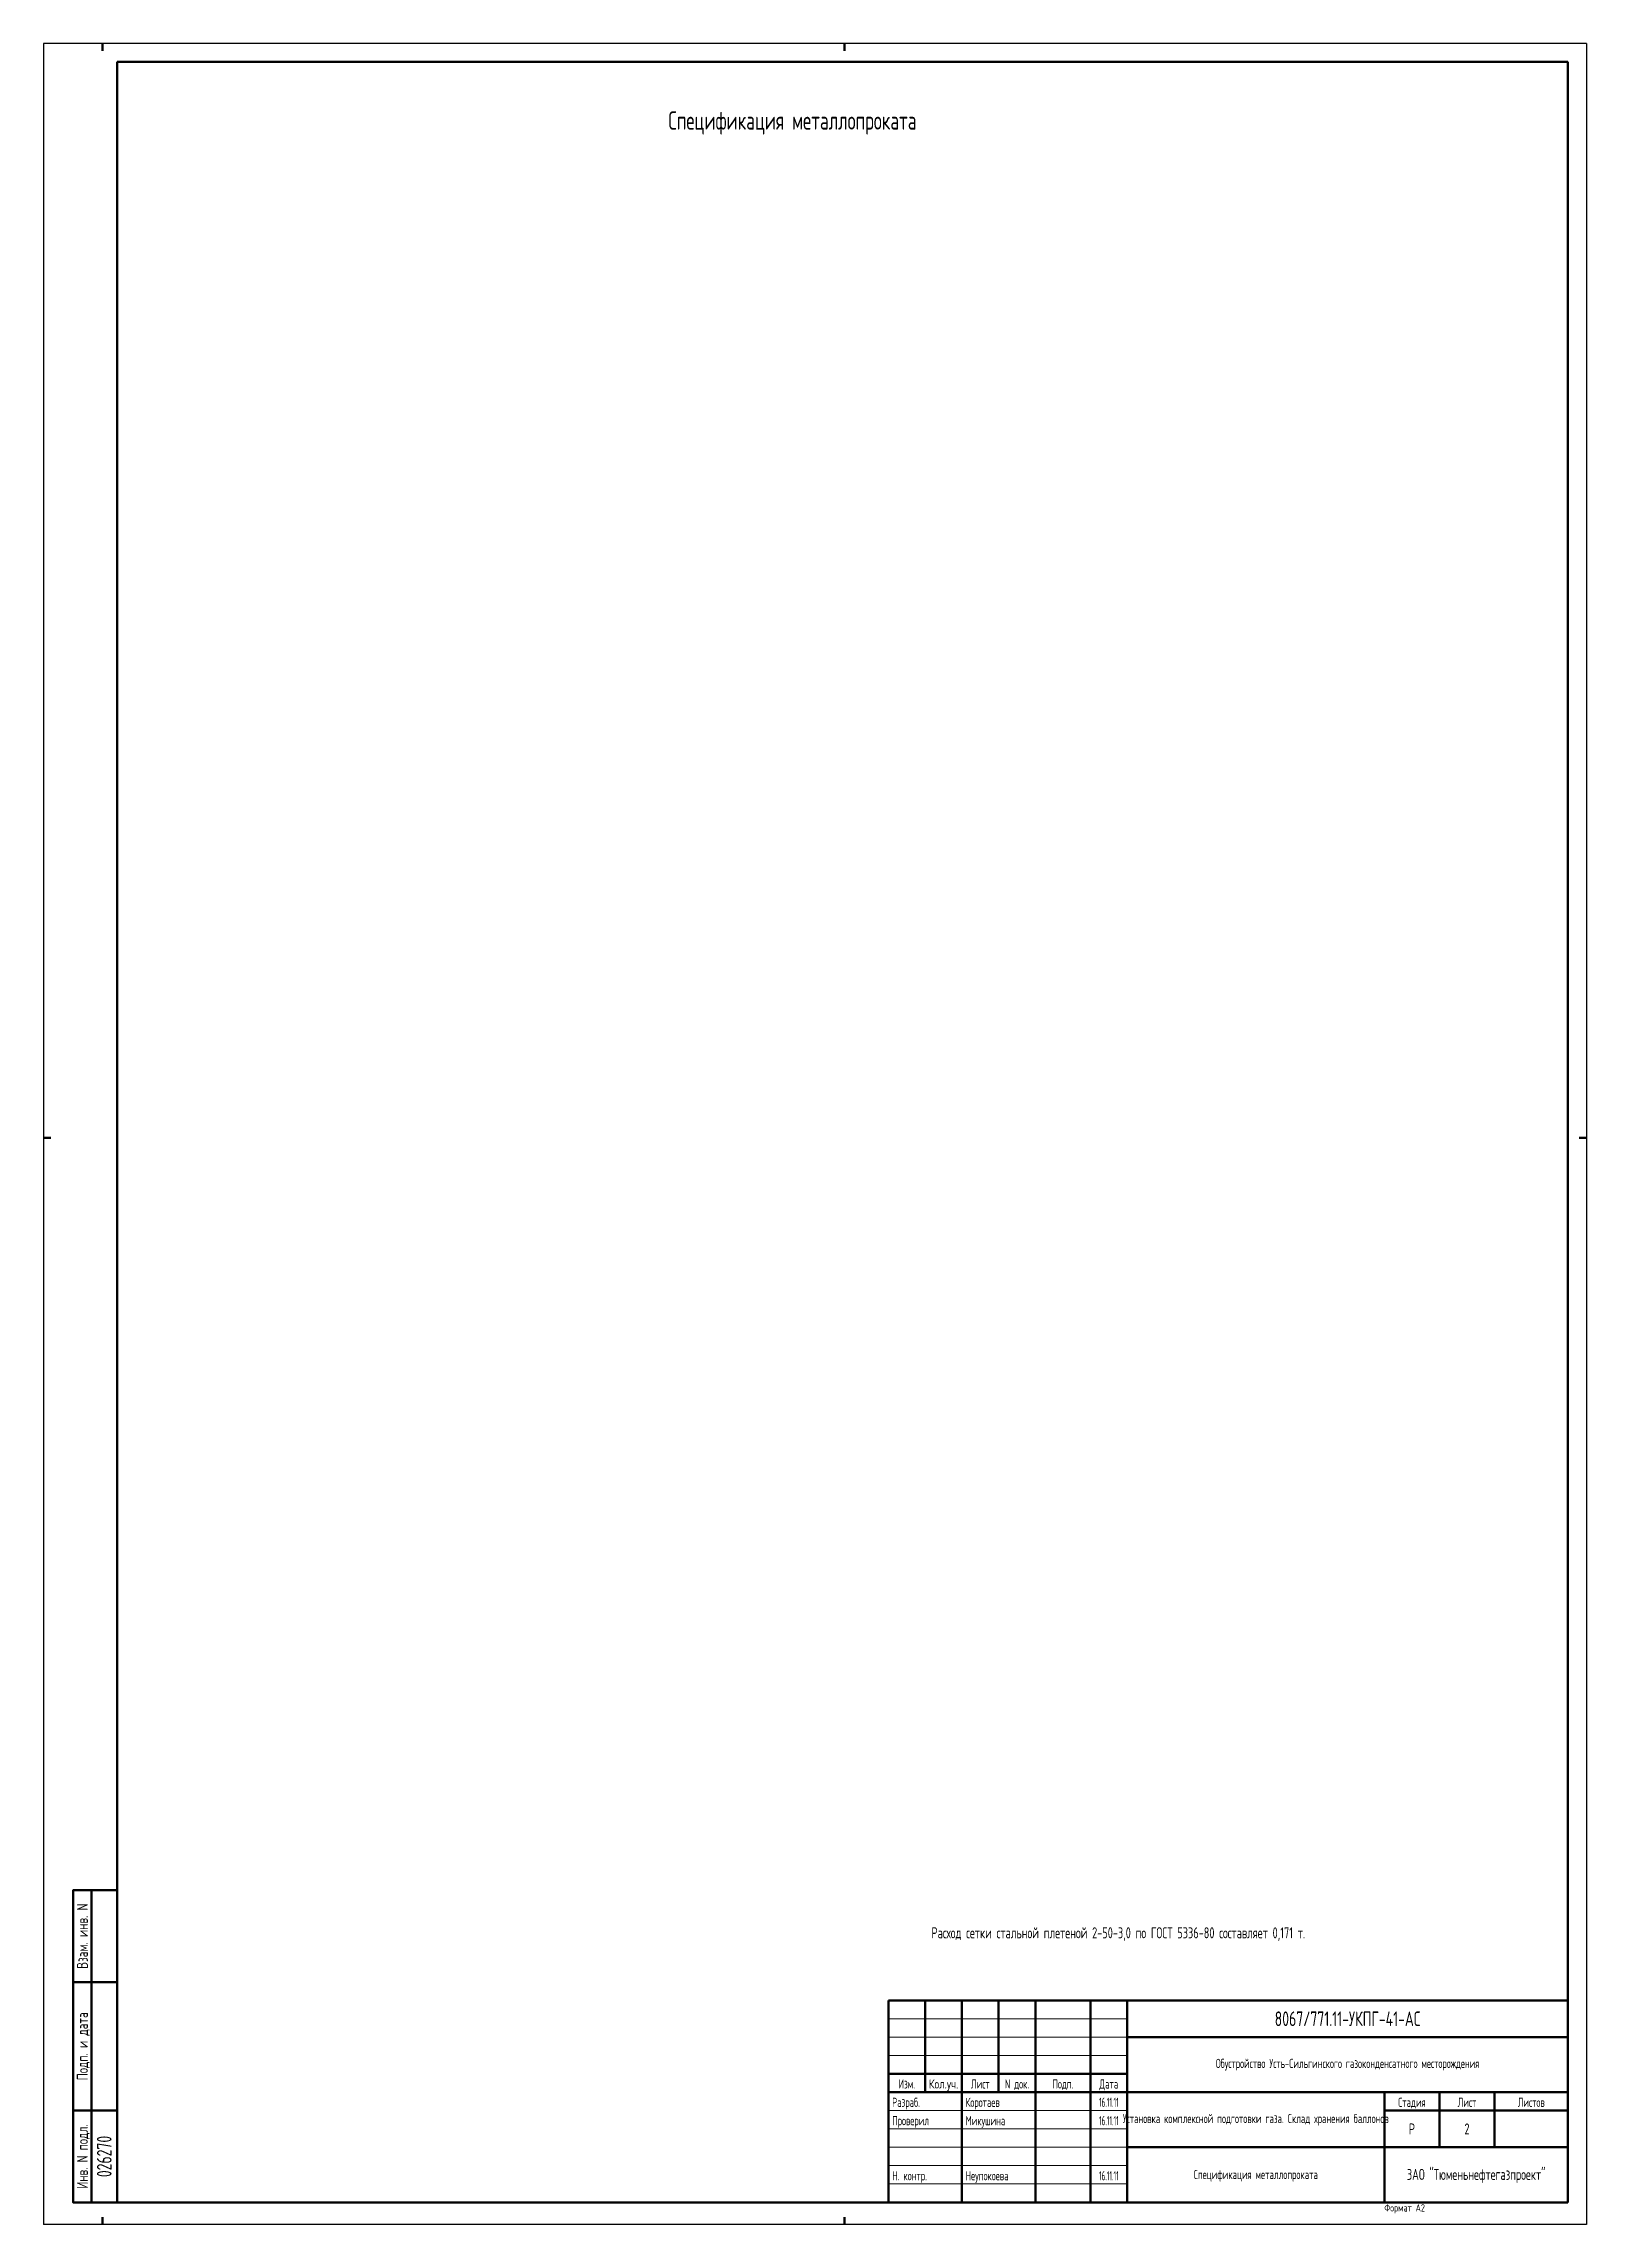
# Paper-space layout '2' of a CAD drawing. Header units: millimetres. Extents: x 0 to 420, y 0 to 594.
import ezdxf
from ezdxf.enums import TextEntityAlignment as Align

# ---------------------------------------------------------------- set-up
doc = ezdxf.new("R2010")
doc.units = ezdxf.units.MM
doc.layers.add('АС-Осн. надпись-А', color=7, linetype='Continuous', lineweight=50)
doc.layers.add('АС_Сваи', color=7, linetype='Continuous', lineweight=20)
doc.styles.add('Header', font='simplex.shx', dxfattribs={"width": 0.65})
doc.styles.add('Header Title', font='simplex.shx', dxfattribs={"width": 0.65, "height": 3})

# ---------------------------------------------------------------- blocks, each defined once
blk = doc.blocks.new('barcode')
at = {"color": 7, "lineweight": 18, "insert": (0, -5), "char_height": 8, "width": 53.5, "attachment_point": 9, "rotation": 90, "style": 'Header'}
blk.add_mtext('{\\fCode 128;\\W1;}', dxfattribs=at)
blk = doc.blocks.new('A2V')
at = {"color": 7, "lineweight": -3}
for p, q in [((420, 594), (0, 594)), ((0, 594), (0, 0)), ((420, 594), (420, 0)), ((420, 0), (0, 0))]:
    blk.add_line(p, q, dxfattribs=at)
at = {"ltscale": 100}
for p, q in [((16, 594), (16, 592)), ((218, 594), (218, 592)), ((0, 296), (2, 296)), ((420, 296), (418, 296)), ((16, 0), (16, 2)), ((218, 0), (218, 2))]:
    blk.add_line(p, q, dxfattribs=at)
at = {"color": 0, "lineweight": -2}
for p, q in [((20, 589), (20, 6)), ((415, 589), (20, 589)), ((415, 589), (415, 6)), ((415, 6), (20, 6))]:
    blk.add_line(p, q, dxfattribs=at)
at = {"ltscale": 100}
blk.add_blockref('barcode', (20, 589), dxfattribs=at)
at = {"color": 7, "lineweight": 18, "style": 'Header', "width": 0.7}
blk.add_text('Формат А2', height=2, dxfattribs=at).set_placement((365, 3.5))
blk = doc.blocks.new('INV')
at = {"color": 0, "linetype": 'ByBlock', "lineweight": -2}
for p, q in [((-7, 85), (-7, 0)), ((-12, 60), (0, 60)), ((-12, 25), (0, 25))]:
    blk.add_line(p, q, dxfattribs=at)
blk.add_lwpolyline([(0, 0), (-12, 0), (-12, 85), (0, 85), (0, 0)], dxfattribs=at)
at = {"color": 7, "lineweight": 18, "style": 'Header'}
for s, height, width, p in [('Взам. инв. N', 3, 0.7, (-7.95, 72.5)), ('Подп. и дата', 3, 0.7, (-7.95, 42.5)), ('Инв. N подл.', 3, 0.7, (-7.95, 12.5)), ('026270', 4, 0.65, (-1.5, 12.5))]:
    blk.add_text(s, height=height, rotation=90, dxfattribs=dict(at, width=width)).set_placement(p, align=Align.CENTER)
blk = doc.blocks.new('Header_F3_TNGP_39DB')
at = {"color": 0, "linetype": 'ByBlock', "lineweight": -2}
for p, q in [((0, 0), (0, 55)), ((0, 55), (185, 55)), ((10, 30), (10, 55)), ((20, 0), (20, 55)), ((30, 30), (30, 55)), ((40, 0), (40, 55)), ((55, 0), (55, 55)), ((65, 0), (65, 55)), ((185, 55), (185, 0)), ((185, 45), (65, 45)), ((65, 35), (0, 35)), ((185, 30), (0, 30)), ((135, 30), (135, 0)), ((150, 30), (150, 15)), ((165, 30), (165, 15)), ((185, 25), (135, 25)), ((185, 15), (65, 15)), ((185, 0), (0, 0))]:
    blk.add_line(p, q, dxfattribs=at)
at = {"color": 7, "linetype": 'ByBlock', "lineweight": 18}
for p, q in [((65, 50), (0, 50)), ((65, 45), (0, 45)), ((65, 40), (0, 40)), ((65, 25), (0, 25)), ((65, 20), (0, 20)), ((65, 15), (0, 15)), ((65, 10), (0, 10)), ((65, 5), (0, 5))]:
    blk.add_line(p, q, dxfattribs=at)
at = {"color": 0, "lineweight": -2, "ltscale": 100}
for name, p in [('A2V', (-230, -6)), ('INV', (-210, 0))]:
    blk.add_blockref(name, p, dxfattribs=at)
at = {"color": 7, "lineweight": 18, "style": 'Header'}
for s, height, width, p in [('Изм.', 2.5, 0.65, (5, 31)), ('Лист', 2.5, 0.65, (25, 31)), ('N док.', 2.5, 0.65, (35, 31)), ('Подп.', 2.5, 0.65, (47.5, 31)), ('Дата', 2.5, 0.65, (60, 31)), ('16.11.11', 2.5, 0.45, (60, 26)), ('Стадия', 2.5, 0.65, (142.5, 26)), ('Лист', 2.5, 0.65, (157.5, 26)), ('Листов', 2.5, 0.65, (175, 26)), ('16.11.11', 2.5, 0.45, (60, 21)), ('Р', 3, 0.65, (142.5, 18.5)), ('2', 3, 0.65, (157.5, 18.5)), ('16.11.11', 2.5, 0.45, (60, 6))]:
    blk.add_text(s, height=height, dxfattribs=dict(at, width=width)).set_placement(p, align=Align.CENTER)
at = {"color": 7, "lineweight": 18, "style": 'Header', "width": 0.665347}
blk.add_text('Кол.уч.', height=2.5, dxfattribs=at).set_placement((11, 31), (19, 31), align=Align.FIT)
at = {"color": 7, "lineweight": 18, "style": 'Header', "width": 0.65}
for s, p in [('Разраб.', (1, 26)), ('Коротаев', (21, 26)), ('Проверил', (1, 21)), ('Микушина', (21, 21)), ('Н. контр.', (1, 6)), ('Неупокоева', (21, 6))]:
    blk.add_text(s, height=2.5, dxfattribs=at).set_placement(p)
blk.add_text('ЗАО "Тюменьнефтегазпроект"', height=3, dxfattribs=at).set_placement((160, 7.5), align=Align.MIDDLE)
at = {"color": 7, "lineweight": 18, "attachment_point": 5}
for s, insert, char_height, width, style in [('8067/771.11-УКПГ-41-АС', (125, 50), 4, 120, 'Header'), ('Обустройство Усть-Сильгинского газоконденсатного месторождения', (125, 37.5), 2.5, 119, 'Header Title'), ('Установка комплексной подготовки газа. Склад хранения баллонов', (100, 22.5), 2.5, 69, 'Header')]:
    blk.add_mtext(s, dxfattribs=dict(at, insert=insert, char_height=char_height, width=width, style=style))
at = {"color": 7, "lineweight": 18, "insert": (100, 7.25), "char_height": 2.5, "width": 69, "attachment_point": 5, "line_spacing_factor": 0.8, "style": 'Header'}
blk.add_mtext('Спецификация металлопроката', dxfattribs=at)

psp = doc.layouts.new('2')

# ---------------------------------------------------------------- block references
at = {"layer": 'АС-Осн. надпись-А', "ltscale": 100}
psp.add_blockref('Header_F3_TNGP_39DB', (230, 6), dxfattribs=at)

# ---------------------------------------------------------------- texts
at = {"layer": 'АС_Сваи', "ltscale": 100, "style": 'Header Title', "width": 0.65}
for s, height, p in [('Спецификация металлопроката', 5, (170.09, 570.57)), ('Расход сетки стальной плетеной 2-50-3,0 по ГОСТ 5336-80 составляет 0,171 т.', 3, (241.71, 77.92))]:
    psp.add_text(s, height=height, dxfattribs=at).set_placement(p)

doc.saveas('drawing.dxf')
